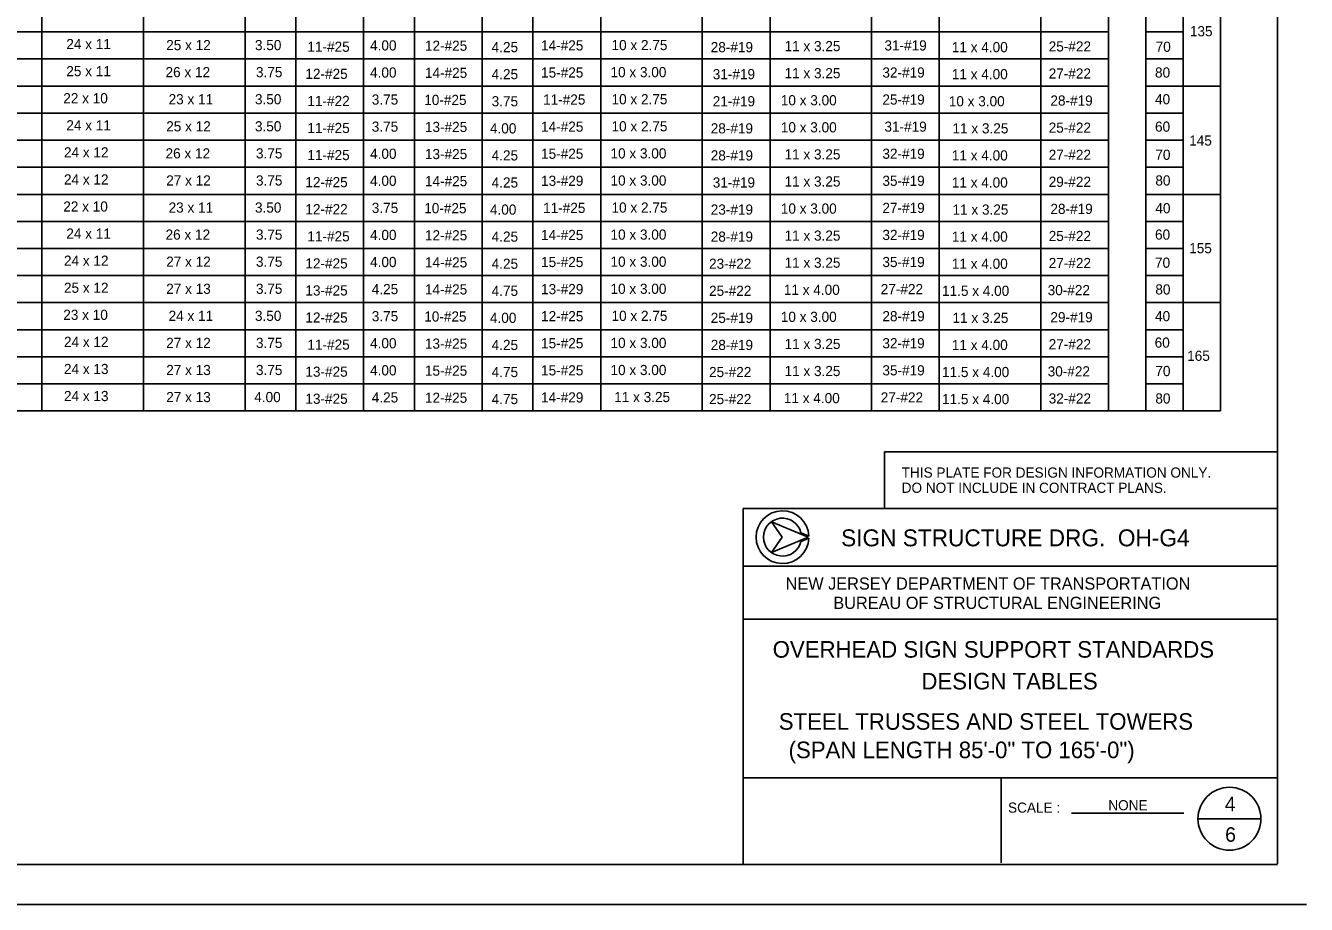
# Model space of a CAD drawing. Extents: x -3 to 26050223, y 0 to 12035012.
# Drawn here: x 37.37 to 68.89, y 0 to 21.64 of the extents above; entities that cross this region are included whole.
import ezdxf

# ---------------------------------------------------------------- set-up
doc = ezdxf.new("R2010")
doc.units = 0
for name, color, linetype in [('1', 7, 'Continuous'), ('2', 7, 'Continuous'), ('39', 7, 'Continuous'), ('51', 7, 'Continuous')]:
    doc.layers.add(name, color=color, linetype=linetype)

msp = doc.modelspace()

# ---------------------------------------------------------------- linework, layer by layer
at = {"layer": '1'}
for p, q in [((68.183, 1.017), (68.183, 42.342)), ((42.775, 12.15), (42.775, 40.4)), ((51.525, 12.15), (51.525, 40.4)), ((64.025, 12.15), (64.025, 40.4)), ((64.942, 12.15), (64.942, 40.4)), ((65.858, 12.15), (65.858, 40.4)), ((66.775, 12.15), (66.775, 40.4)), ((37.775, 12.15), (37.775, 39.317)), ((40.275, 12.15), (40.275, 39.317)), ((45.692, 12.15), (45.692, 39.317)), ((48.608, 12.15), (48.608, 39.317)), ((55.692, 12.15), (55.692, 39.317)), ((59.858, 12.15), (59.858, 39.317)), ((44.025, 12.15), (44.025, 38.233)), ((46.942, 12.15), (46.942, 38.233)), ((49.858, 12.15), (49.858, 38.233)), ((54.025, 12.15), (54.025, 38.233)), ((58.192, 12.15), (58.192, 38.233)), ((62.358, 12.15), (62.358, 38.233)), ((7.792, 21.483), (64.025, 21.483)), ((64.942, 21.483), (65.858, 21.483)), ((7.792, 20.817), (64.025, 20.817)), ((64.942, 20.817), (65.858, 20.817)), ((7.792, 20.15), (64.025, 20.15)), ((64.942, 20.15), (66.775, 20.15)), ((7.792, 19.483), (64.025, 19.483)), ((64.942, 19.483), (65.858, 19.483)), ((7.792, 18.817), (64.025, 18.817)), ((64.942, 18.817), (65.858, 18.817)), ((7.792, 18.15), (64.025, 18.15)), ((64.942, 18.15), (65.858, 18.15)), ((7.792, 17.483), (64.025, 17.483)), ((64.942, 17.483), (66.775, 17.483)), ((7.792, 16.817), (64.025, 16.817)), ((64.942, 16.817), (65.858, 16.817)), ((7.792, 16.15), (64.025, 16.15)), ((64.942, 16.15), (65.858, 16.15)), ((7.792, 15.483), (64.025, 15.483)), ((64.942, 15.483), (65.858, 15.483)), ((7.792, 14.817), (64.025, 14.817)), ((64.942, 14.817), (66.775, 14.817)), ((7.792, 14.15), (64.025, 14.15)), ((64.942, 14.15), (65.858, 14.15)), ((7.792, 13.483), (64.025, 13.483)), ((64.942, 13.483), (65.858, 13.483)), ((7.792, 12.817), (64.025, 12.817)), ((64.942, 12.817), (65.858, 12.817)), ((5.025, 12.15), (66.775, 12.15)), ((56.633, 9.042), (55.725, 9.417)), ((55.725, 9.417), (56.633, 9.042)), ((56.633, 9.042), (55.725, 9.417)), ((55.725, 9.417), (55.992, 9.042)), ((56.633, 9.042), (55.725, 9.417)), ((55.725, 9.417), (55.992, 9.042)), ((56.458, 9.15), (56.45, 9.15)), ((56.65, 9.067), (56.458, 9.15)), ((55.992, 9.042), (55.725, 8.667)), ((55.725, 8.667), (56.633, 9.042)), ((55.992, 9.042), (55.725, 8.667)), ((55.725, 8.667), (56.633, 9.042)), ((56.458, 8.933), (56.65, 9.017)), ((3.6, 0.983), (68.183, 0.983)), ((68.892, 0), (0, 0))]:
    msp.add_line(p, q, dxfattribs=at)
for radius, start, end in [(0.65, 2.2139, 357.7861), (0.467, 13.6941, 346.3059)]:
    msp.add_arc((55.999, 9.042), radius, start, end, dxfattribs=at)
at = {"layer": '39'}
for p, q in [((58.508, 11.142), (68.183, 11.142)), ((58.508, 9.75), (58.508, 11.142)), ((55.033, 1), (55.033, 9.75)), ((55.033, 9.75), (68.183, 9.75)), ((68.183, 9.75), (68.183, 1)), ((56.633, 9.042), (55.725, 9.417)), ((55.725, 9.417), (55.992, 9.042)), ((55.992, 9.042), (55.725, 8.667)), ((55.725, 8.667), (56.633, 9.042)), ((55.033, 8.325), (68.183, 8.325)), ((55.033, 7.025), (68.183, 7.025)), ((55.033, 3.117), (68.183, 3.117)), ((61.383, 3.117), (68.183, 3.117)), ((61.383, 1.025), (61.383, 3.117)), ((61.383, 1.025), (61.383, 3.117)), ((61.383, 3.117), (68.183, 3.117)), ((63.108, 2.25), (65.875, 2.25)), ((67.775, 2.108), (66.225, 2.108))]:
    msp.add_line(p, q, dxfattribs=at)
msp.add_circle((66.999, 2.109), 0.775, dxfattribs=at)

# ---------------------------------------------------------------- texts
at = {"layer": '1'}
for s, p in [('135', (66.025, 21.375)), ('24 x 11', (38.375, 21.058)), ('25 x 12', (40.833, 21.033)), ('3.50', (43.017, 21.033)), ('11-#25', (44.308, 20.992)), ('4.00', (45.85, 21.025)), ('12-#25', (47.2, 21.017)), ('4.25', (48.842, 20.983)), ('14-#25', (50.058, 21.025)), ('10 x 2.75', (51.792, 21.033)), ('28-#19', (54.233, 20.983)), ('11 x 3.25', (56.05, 21.008)), ('31-#19', (58.508, 21.025)), ('11 x 4.00', (60.167, 20.983)), ('25-#22', (62.55, 21)), ('70', (65.183, 20.992)), ('25 x 11', (38.375, 20.392)), ('26 x 12', (40.817, 20.367)), ('3.75', (43.042, 20.367)), ('12-#25', (44.258, 20.325)), ('4.00', (45.85, 20.358)), ('14-#25', (47.2, 20.35)), ('4.25', (48.842, 20.317)), ('15-#25', (50.058, 20.358)), ('10 x 3.00', (51.767, 20.367)), ('31-#19', (54.283, 20.317)), ('11 x 3.25', (56.05, 20.342)), ('32-#19', (58.458, 20.358)), ('11 x 4.00', (60.167, 20.317)), ('27-#22', (62.55, 20.333)), ('80', (65.167, 20.358)), ('22 x 10', (38.3, 19.725)), ('23 x 11', (40.892, 19.7)), ('3.50', (43.017, 19.7)), ('11-#22', (44.308, 19.658)), ('3.75', (45.892, 19.692)), ('10-#25', (47.183, 19.683)), ('3.75', (48.842, 19.65)), ('11-#25', (50.108, 19.692)), ('10 x 2.75', (51.792, 19.7)), ('21-#19', (54.283, 19.65)), ('10 x 3.00', (55.958, 19.675)), ('25-#19', (58.458, 19.692)), ('10 x 3.00', (60.092, 19.65)), ('28-#19', (62.592, 19.667)), ('40', (65.167, 19.7)), ('24 x 11', (38.375, 19.058)), ('25 x 12', (40.833, 19.033)), ('3.50', (43.017, 19.033)), ('11-#25', (44.308, 18.992)), ('3.75', (45.892, 19.025)), ('13-#25', (47.2, 19.017)), ('4.00', (48.8, 18.983)), ('14-#25', (50.058, 19.025)), ('10 x 2.75', (51.792, 19.033)), ('28-#19', (54.233, 18.983)), ('10 x 3.00', (55.958, 19.008)), ('31-#19', (58.508, 19.025)), ('11 x 3.25', (60.183, 18.983)), ('25-#22', (62.55, 19)), ('60', (65.167, 19.025)), ('145', (66.008, 18.683)), ('24 x 12', (38.317, 18.392)), ('26 x 12', (40.817, 18.367)), ('3.75', (43.042, 18.367)), ('4.00', (45.85, 18.358)), ('13-#25', (47.2, 18.35)), ('15-#25', (50.058, 18.358)), ('10 x 3.00', (51.767, 18.367)), ('32-#19', (58.458, 18.358)), ('11-#25', (44.308, 18.325)), ('4.25', (48.842, 18.317)), ('28-#19', (54.233, 18.317)), ('11 x 3.25', (56.05, 18.342)), ('11 x 4.00', (60.167, 18.317)), ('27-#22', (62.55, 18.333)), ('70', (65.175, 18.333)), ('24 x 12', (38.317, 17.725)), ('27 x 12', (40.833, 17.7)), ('3.75', (43.042, 17.7)), ('12-#25', (44.258, 17.658)), ('4.00', (45.85, 17.692)), ('14-#25', (47.2, 17.683)), ('4.25', (48.842, 17.65)), ('13-#29', (50.058, 17.692)), ('10 x 3.00', (51.767, 17.7)), ('31-#19', (54.283, 17.65)), ('11 x 3.25', (56.05, 17.675)), ('35-#19', (58.458, 17.692)), ('11 x 4.00', (60.167, 17.65)), ('29-#22', (62.55, 17.667)), ('80', (65.175, 17.7)), ('22 x 10', (38.3, 17.058)), ('23 x 11', (40.892, 17.033)), ('3.50', (43.017, 17.033)), ('12-#22', (44.258, 16.992)), ('3.75', (45.892, 17.025)), ('10-#25', (47.183, 17.017)), ('4.00', (48.8, 16.983)), ('11-#25', (50.108, 17.025)), ('10 x 2.75', (51.792, 17.033)), ('23-#19', (54.233, 16.983)), ('10 x 3.00', (55.958, 17.008)), ('27-#19', (58.458, 17.025)), ('11 x 3.25', (60.183, 16.983)), ('28-#19', (62.592, 17)), ('40', (65.175, 17.017)), ('24 x 11', (38.375, 16.392)), ('26 x 12', (40.817, 16.367)), ('3.75', (43.042, 16.367)), ('11-#25', (44.308, 16.325)), ('4.00', (45.85, 16.358)), ('12-#25', (47.2, 16.35)), ('4.25', (48.842, 16.317)), ('14-#25', (50.058, 16.358)), ('10 x 3.00', (51.767, 16.367)), ('28-#19', (54.233, 16.317)), ('11 x 3.25', (56.05, 16.342)), ('32-#19', (58.458, 16.358)), ('11 x 4.00', (60.167, 16.317)), ('25-#22', (62.55, 16.333)), ('60', (65.167, 16.367)), ('155', (66.008, 16.033)), ('24 x 12', (38.317, 15.725)), ('27 x 12', (40.833, 15.7)), ('3.75', (43.042, 15.7)), ('12-#25', (44.258, 15.658)), ('4.00', (45.85, 15.692)), ('14-#25', (47.2, 15.683)), ('4.25', (48.842, 15.65)), ('15-#25', (50.058, 15.692)), ('10 x 3.00', (51.767, 15.7)), ('23-#22', (54.192, 15.65)), ('11 x 3.25', (56.05, 15.675)), ('35-#19', (58.458, 15.692)), ('11 x 4.00', (60.167, 15.65)), ('27-#22', (62.55, 15.667)), ('70', (65.167, 15.675)), ('25 x 12', (38.317, 15.058)), ('27 x 13', (40.833, 15.033)), ('3.75', (43.042, 15.033)), ('13-#25', (44.258, 14.992)), ('4.25', (45.892, 15.025)), ('14-#25', (47.2, 15.017)), ('4.75', (48.842, 14.983)), ('13-#29', (50.058, 15.025)), ('10 x 3.00', (51.767, 15.033)), ('25-#22', (54.192, 14.983)), ('11 x 4.00', (56.033, 15.008)), ('27-#22', (58.417, 15.025)), ('11.5 x 4.00', (59.925, 14.983)), ('30-#22', (62.525, 15)), ('80', (65.175, 15.017)), ('23 x 10', (38.3, 14.392)), ('24 x 11', (40.892, 14.367)), ('3.50', (43.017, 14.367)), ('12-#25', (44.258, 14.325)), ('3.75', (45.892, 14.358)), ('10-#25', (47.183, 14.35)), ('4.00', (48.8, 14.317)), ('12-#25', (50.058, 14.358)), ('10 x 2.75', (51.792, 14.367)), ('25-#19', (54.233, 14.317)), ('10 x 3.00', (55.958, 14.342)), ('28-#19', (58.458, 14.358)), ('11 x 3.25', (60.183, 14.317)), ('29-#19', (62.592, 14.333)), ('40', (65.167, 14.358)), ('24 x 12', (38.317, 13.725)), ('27 x 12', (40.833, 13.7)), ('3.75', (43.042, 13.7)), ('11-#25', (44.308, 13.658)), ('4.00', (45.85, 13.692)), ('13-#25', (47.2, 13.683)), ('4.25', (48.842, 13.65)), ('15-#25', (50.058, 13.692)), ('10 x 3.00', (51.767, 13.7)), ('28-#19', (54.233, 13.65)), ('11 x 3.25', (56.05, 13.675)), ('32-#19', (58.458, 13.692)), ('11 x 4.00', (60.167, 13.65)), ('27-#22', (62.55, 13.667)), ('60', (65.158, 13.708)), ('165', (65.958, 13.383)), ('24 x 13', (38.317, 13.058)), ('27 x 13', (40.833, 13.033)), ('3.75', (43.042, 13.033)), ('13-#25', (44.258, 12.992)), ('4.00', (45.85, 13.025)), ('15-#25', (47.2, 13.017)), ('15-#25', (50.058, 13.025)), ('10 x 3.00', (51.767, 13.033)), ('11 x 3.25', (56.05, 13.008)), ('35-#19', (58.458, 13.025)), ('30-#22', (62.525, 13)), ('70', (65.175, 13.008)), ('4.75', (48.842, 12.983)), ('25-#22', (54.192, 12.983)), ('11.5 x 4.00', (59.925, 12.983)), ('24 x 13', (38.317, 12.392)), ('27 x 13', (40.833, 12.367)), ('4.00', (43, 12.367)), ('4.25', (45.892, 12.358)), ('14-#29', (50.058, 12.358)), ('11 x 3.25', (51.858, 12.367)), ('27-#22', (58.417, 12.358)), ('13-#25', (44.258, 12.325)), ('12-#25', (47.2, 12.35)), ('4.75', (48.842, 12.317)), ('25-#22', (54.192, 12.317)), ('11 x 4.00', (56.033, 12.342)), ('11.5 x 4.00', (59.925, 12.317)), ('32-#22', (62.55, 12.333)), ('80', (65.175, 12.333))]:
    msp.add_text(s, height=0.25, dxfattribs=at).set_placement(p)
at = {"layer": '2'}
for s, height, p in [('THIS PLATE FOR DESIGN INFORMATION ONLY.', 0.25, (58.933, 10.508)), ('DO NOT INCLUDE IN CONTRACT PLANS.', 0.25, (58.933, 10.133)), ('OVERHEAD SIGN SUPPORT STANDARDS', 0.40835, (55.758, 6.075)), ('DESIGN TABLES', 0.40835, (59.417, 5.292)), ('STEEL TRUSSES AND STEEL TOWERS', 0.40835, (55.908, 4.3)), ('(SPAN LENGTH 85\'-0" TO 165\'-0")', 0.40835, (56.15, 3.6))]:
    msp.add_text(s, height=height, dxfattribs=at).set_placement(p)
at = {"layer": '39'}
for s, height, p in [('SIGN STRUCTURE DRG.  OH-G4', 0.41665, (57.442, 8.817)), ('NEW JERSEY DEPARTMENT OF TRANSPORTATION', 0.29995, (56.075, 7.75)), ('BUREAU OF STRUCTURAL ENGINEERING', 0.3, (57.25, 7.275)), ('NONE', 0.25, (64.017, 2.317)), ('SCALE :', 0.25, (61.55, 2.258)), ('SCALE :', 0.25, (61.55, 2.258)), ('SCALE :', 0.25, (61.55, 2.258))]:
    msp.add_text(s, height=height, dxfattribs=at).set_placement(p)
at = {"layer": '51'}
for s, p in [('4', (66.883, 2.292)), ('6', (66.892, 1.542))]:
    msp.add_text(s, height=0.358, dxfattribs=at).set_placement(p)

doc.saveas('drawing.dxf')
